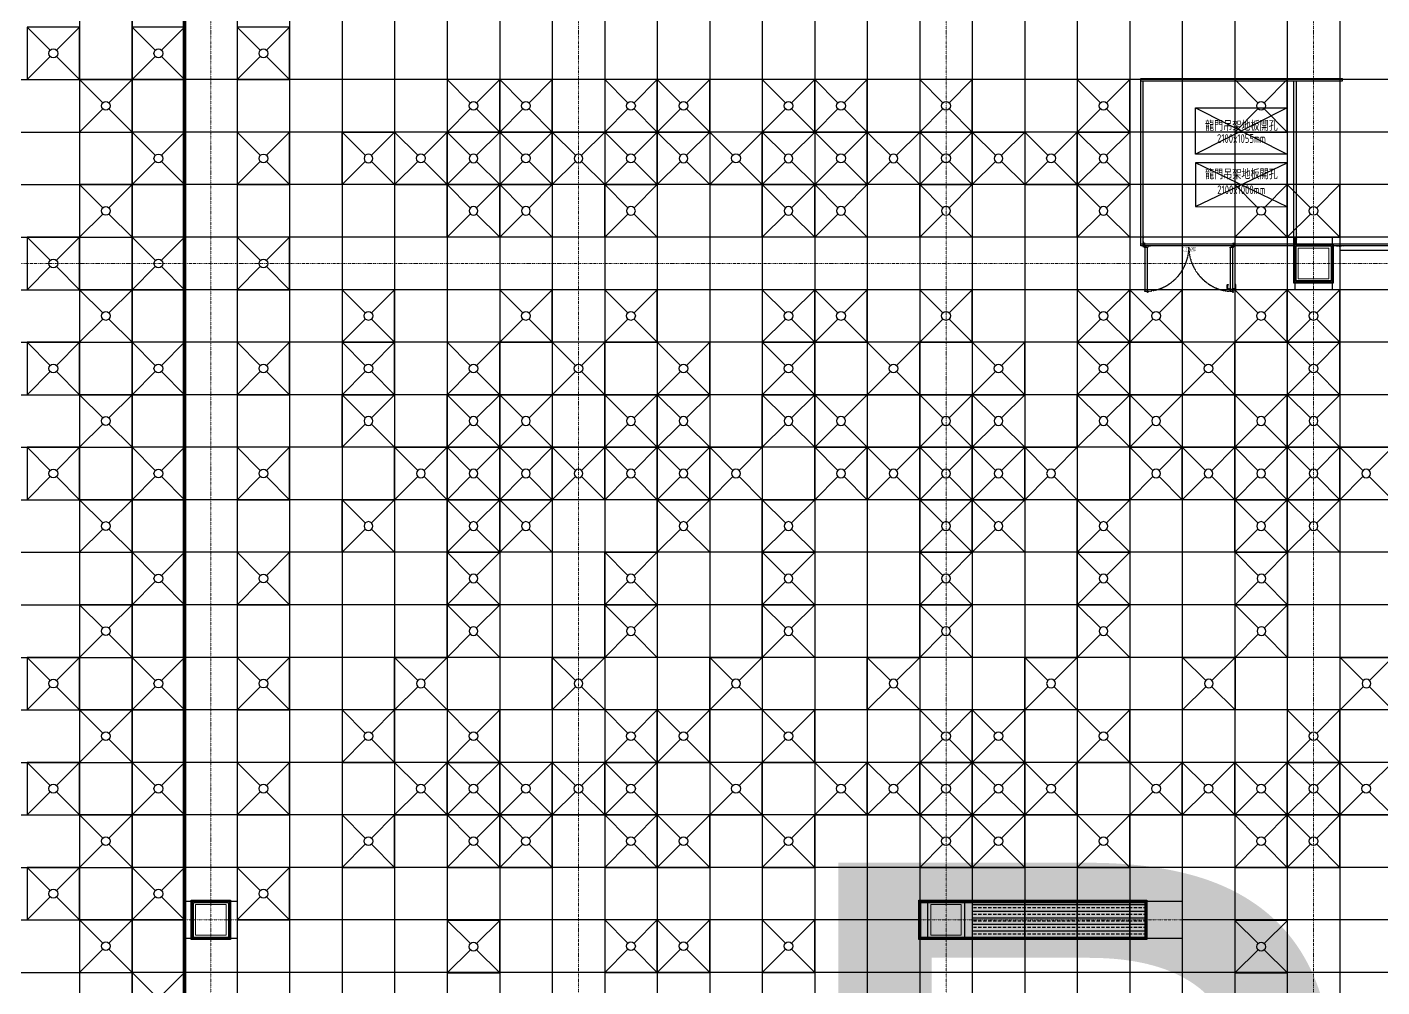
# Model space of a CAD drawing. Extents: x -32000 to 290600, y -111057 to 131250.
# Drawn here: x 172200 to 203161, y 58470 to 80400 of the extents above; entities that cross this region are included whole.
import ezdxf
from ezdxf.enums import TextEntityAlignment as Align

# ---------------------------------------------------------------- set-up
doc = ezdxf.new("R2010")
doc.units = 0
doc.header["$LTSCALE"] = 5
doc.linetypes.add('H12PL3$0$JJP_三點線', pattern=[0.9, 0.3, -0.15, 0, -0.15, 0, -0.15, 0, -0.15])
doc.linetypes.add('XFDP30$0$HIDDEN', pattern=[0.3, 0.2, -0.1])
for name, color, linetype in [('H12PL3$0$S-COL', 252, 'Continuous'), ('H12PL3$0$S-GRID', 252, 'Continuous'), ('XFDC30-200K$0$A-C-4500 (200K)', 139, 'Continuous'), ('XFDC30-200K$0$A-C-4500 (50K)', 9, 'Continuous'), ('XFDC30-50K$0$A-C-4500 (50K)', 9, 'Continuous'), ('XFDH30-200K$0$A-FFU-1200x1200_(200k)', 140, 'Continuous'), ('XFDH30-50K$0$A-DR (50k)', 8, 'Continuous'), ('XFDH30-50K$0$A-FFU-1200x1200_FAB B', 8, 'Continuous'), ('XFDP30$0$A-Door (50K)', 9, 'Continuous'), ('XFDP30$0$A-Floor Opening', 9, 'Continuous'), ('XFDP30$0$A-W-P1S (50K)', 9, 'Continuous'), ('XFDP30$0$A-W-P2D (50K)', 9, 'Continuous'), ('XFDP30$0$A-W-P2D_H-2.8m (50K)', 9, 'Continuous')]:
    doc.layers.add(name, color=color, linetype=linetype)
for name, color, linetype, plot in [('XFDC30-200K$0$A-Area (200K)', 171, 'Continuous', False), ('XFDC30-200K$0$A-Area (50K)', 170, 'Continuous', False), ('XFDP30-200K$0$A-Area (200K)', 7, 'Continuous', False)]:
    doc.layers.add(name, color=color, linetype=linetype, plot=plot)
doc.styles.add('DEF', font='ArialNova-Light.ttf')
doc.styles.add('XFDP30$0$AA-TXT', font='isocp.shx', dxfattribs={"width": 0.8, "bigfont": 'china.shx'})

# ---------------------------------------------------------------- blocks, each defined once
blk = doc.blocks.new('*U197')
blk.add_lwpolyline([(0, 0), (0, 3.775), (0.05, 3.775), (0.05, 0)], close=True)
at = {"color": 15, "style": 'XFDP30$0$AA-TXT', "width": 0.8}
for tag, p in [('編號', (0.035, 0.07)), ('高度', (0.065, 0.07))]:
    blk.add_attdef(tag, text='', height=0.025, rotation=90, dxfattribs=at).set_placement(p, align=Align.MIDDLE_LEFT)
blk = doc.blocks.new('*U196')
blk.add_lwpolyline([(0, 0), (0, 3.5), (0.05, 3.5), (0.05, 0)], close=True)
at = {"color": 15, "style": 'XFDP30$0$AA-TXT', "width": 0.8}
for tag, p in [('編號', (0.035, 0.07)), ('高度', (0.065, 0.07))]:
    blk.add_attdef(tag, text='', height=0.025, rotation=90, dxfattribs=at).set_placement(p, align=Align.MIDDLE_LEFT)
blk = doc.blocks.new('XFDP30$0$Door-D210')
for p, q in [((10, 104), (10.8, 104)), ((10, 99.1), (10, 104)), ((10.8, 99.1), (10, 99.1)), ((10.8, 104), (10.8, 99.1)), ((10.8, 102.7), (14.8, 102.7)), ((14.8, 100.5), (10.8, 100.5)), ((14.8, 102.7), (16.2, 102.6))]:
    blk.add_line(p, q)
for points in [[(4.2, 102.7), (0.2, 102.7), (-1.2, 102.6, 0.327495), (-2, 101.9, 0.089847), (-2.2, 91.2, 1.144881), (-0.3, 91.6, -0.137079), (-0.3, 99.9, -0.349357), (0.2, 100.5), (4.2, 100.5)], [(4.1, 106.6), (4.1, 108.4), (4.1, 106.6), (10.7, 106.6), (10.7, 106.5), (10.3, 106.5), (10.3, 105.4, -0.414214), (10.2, 105.3), (10, 105.3), (10, 105.4), (10.1, 105.4), (10.1, 106.4), (10, 106.4), (10, 5.5), (10.1, 5.5), (10.1, 6.5), (10, 6.5), (10, 6.6), (10.2, 6.6, -0.414214), (10.3, 6.5), (10.3, 5.4, -0.414214), (10.2, 5.3), (4.8, 5.3, -0.414214), (4.7, 5.4), (4.7, 6.5, -0.414214), (4.8, 6.6), (5, 6.6), (5, 6.5), (4.9, 6.5), (4.9, 5.5), (5, 5.5), (5, 106.4), (4.9, 106.4), (4.9, 105.4), (5, 105.4), (5, 105.3), (4.8, 105.3, -0.414214), (4.7, 105.4), (4.7, 106.4), (3.9, 106.4, -0.414214), (3.9, 106.4), (3.9, 108.6, -0.414214), (3.9, 108.7), (4.7, 108.7), (4.7, 108.4), (4.1, 108.4)], [(199.1, 106.6), (199.1, 108.4), (199.1, 106.6), (205.7, 106.6), (205.7, 106.5), (205.3, 106.5), (205.3, 105.4, -0.414214), (205.2, 105.3), (205, 105.3), (205, 105.4), (205.1, 105.4), (205.1, 106.4), (205, 106.4), (205, 5.5), (205.1, 5.5), (205.1, 6.5), (205, 6.5), (205, 6.6), (205.2, 6.6, -0.414214), (205.3, 6.5), (205.3, 5.4, -0.414214), (205.2, 5.3), (199.8, 5.3, -0.414214), (199.7, 5.4), (199.7, 6.5, -0.414214), (199.8, 6.6), (200, 6.6), (200, 6.5), (199.9, 6.5), (199.9, 5.5), (200, 5.5), (200, 106.4), (199.9, 106.4), (199.9, 105.4), (200, 105.4), (200, 105.3), (199.8, 105.3, -0.414214), (199.7, 105.4), (199.7, 106.4), (198.9, 106.4, -0.414214), (198.9, 106.4), (198.9, 108.6, -0.414214), (198.9, 108.7), (199.7, 108.7), (199.7, 108.4), (199.1, 108.4)], [(4.7, -2.1, 0.306748), (4.5, -1.7), (4.1, -1.7, 0.306748), (3.9, -2.1), (4, -2.1, -0.414214), (4.1, -2.2), (4.1, -2.2), (4, -2.2), (4, -2.9), (4.6, -2.9), (4.6, -2.2), (4.5, -2.2), (4.5, -2.2, -0.414214), (4.6, -2.1), (4.7, -2.1), (4.8, -2.1, -0.414214), (5, -2.3), (5, -2.9, -0.320245), (4.7, -3.4), (3, -4), (0.6, -4, -0.414214), (0, -3.4), (0, 3.4, -0.414214), (0.6, 4), (3, 4), (3, 0), (3, -1.4, 0.414214), (3.7, -2.1), (3.9, -2.1)], [(205.3, -2.1, -0.306748), (205.5, -1.7), (205.9, -1.7, -0.306748), (206.1, -2.1), (206, -2.1, 0.414214), (205.9, -2.2), (205.9, -2.2), (206, -2.2), (206, -2.9), (205.4, -2.9), (205.4, -2.2), (205.5, -2.2), (205.5, -2.2, 0.414214), (205.4, -2.1), (205.3, -2.1), (205.2, -2.1, 0.414214), (205, -2.3), (205, -2.9, 0.320245), (205.3, -3.4), (207, -4), (209.4, -4, 0.414214), (210, -3.4), (210, 3.4, 0.414214), (209.4, 4), (207, 4), (207, 0), (207, -1.4, -0.414214), (206.3, -2.1), (206.1, -2.1)]]:
    blk.add_lwpolyline(points, format="xyb")
blk.add_lwpolyline([(5, 99.1), (5, 104), (4.2, 104), (4.2, 99.1)], close=True)
at = {"ltscale": 500}
for points in [[(3.3, 0.1), (3.3, 4.6), (3, 4.6), (3, 0.1)], [(8.5, 5.3), (4, 5.3), (4, 5.5), (8.5, 5.5)], [(201.5, 5.3), (206, 5.3), (206, 5.5), (201.5, 5.5)], [(206.7, 0.1), (206.7, 4.6), (207, 4.6), (207, 0.1)]]:
    blk.add_lwpolyline(points, close=True, dxfattribs=at)
at = {"linetype": 'XFDP30$0$HIDDEN', "ltscale": 0.1}
for centre, start, end in [((3.5, 5.1), 0, 85.2787), ((206.5, 5.1), 95.1453, 180)]:
    blk.add_arc(centre, 101.5, start, end, dxfattribs=at)
at = {"extrusion": (0, 0, -1)}
for centre, major_axis, start_param, end_param in [((14.7, 99.9), (-0.417, 0.417), 0.901482, 2.245889), ((0.4, 95.8), (10.9, 10.9), 0.51383, 1.058752), ((16.1, 101.7), (-0.624, 0.624), 0.866962, 2.13291), ((-12.5, 95.9), (21.3, 21.3), 0.585307, 0.943734), ((16.2, 91.3), (0.707, 0.707), 0.872811, 4.284184)]:
    blk.add_ellipse(centre, major_axis=major_axis, ratio=1, start_param=start_param, end_param=end_param, dxfattribs=at)
at = {"ltscale": 500, "extrusion": (0, 0, -1)}
blk.add_ellipse((3.5, 5.1), major_axis=(0.495, 0.495), ratio=1, start_param=3.926991, end_param=10.210176, dxfattribs=at)
at = {"ltscale": 500}
blk.add_ellipse((206.5, 5.1), major_axis=(-0.495, 0.495), ratio=1, start_param=3.926991, end_param=10.210176, dxfattribs=at)
at = {"color": 9, "style": 'XFDP30$0$AA-TXT', "width": 0.45}
blk.add_attdef('210X000', text='', height=10, dxfattribs=at).set_placement((105, 10.1), align=Align.MIDDLE)
blk = doc.blocks.new('*U198')
blk.add_lwpolyline([(0, 0), (0, 3.725), (0.05, 3.725), (0.05, 0)], close=True)
at = {"color": 15, "style": 'XFDP30$0$AA-TXT', "width": 0.8}
for tag, p in [('編號', (0.035, 0.07)), ('高度', (0.065, 0.07))]:
    blk.add_attdef(tag, text='', height=0.025, rotation=90, dxfattribs=at).set_placement(p, align=Align.MIDDLE_LEFT)
blk = doc.blocks.new('*U193')
blk.add_lwpolyline([(0, 0), (0, 7.5), (0.05, 7.5), (0.05, 0)], close=True)
at = {"color": 15, "style": 'XFDP30$0$AA-TXT', "width": 0.8}
for tag, p in [('編號', (0.035, 0.07)), ('高度', (0.065, 0.07))]:
    blk.add_attdef(tag, text='', height=0.025, rotation=90, dxfattribs=at).set_placement(p, align=Align.MIDDLE_LEFT)
blk = doc.blocks.new('XFDP30')
at = {"layer": 'XFDP30$0$A-Floor Opening'}
for p, q in [((201000, 78556), (198900, 77500)), ((198900, 78556), (201000, 77500)), ((201000, 76294, 0), (198900, 77300)), ((198900, 76300), (201000, 77300))]:
    blk.add_line(p, q, dxfattribs=at)
for points in [[(198900, 78556), (201000, 78556), (201000, 77500), (198900, 77500)], [(198900, 76300), (201000, 76294), (201000, 77300), (198900, 77300)]]:
    blk.add_lwpolyline(points, close=True, dxfattribs=at)
at = {"layer": 'XFDP30$0$A-W-P1S (50K)'}
for points in [[(201150, 75450), (202050, 75450), (202050, 74550), (201150, 74550)], [(201200, 75400), (202000, 75400), (202000, 74600), (201200, 74600)], [(175950, 60450), (176850, 60450), (176850, 59550), (175950, 59550)], [(176000, 60400), (176800, 60400), (176800, 59600), (176000, 59600)], [(192575, 60450), (197790, 60450), (197790, 59550), (192575, 59550)], [(192625, 60400), (197740, 60400), (197740, 59600), (192625, 59600)]]:
    blk.add_lwpolyline(points, close=True, dxfattribs=at)
at = {"layer": 'XFDP30$0$A-W-P2D (50K)'}
for p, q in [((175775, 3025, 0), (175775, 86190)), ((175825, 3025, 0), (175825, 86190)), ((197650, 79225), (202260, 79225, 0)), ((197650, 79175), (197650, 79225)), ((197650, 79175), (202260, 79175, 0)), ((202260, 79175, 0), (202260, 79225, 0))]:
    blk.add_line(p, q, dxfattribs=at)
at = {"layer": 'XFDP30$0$A-Door (50K)'}
ref = blk.add_blockref('XFDP30$0$Door-D210', (199800, 75425), dxfattribs=dict(at, xscale=10, yscale=10, zscale=10, rotation=180))
ref.add_attrib('210X000', 'D_210x200', dxfattribs={"layer": '0', "color": 9, "height": 100, "rotation": 180, "style": 'XFDP30$0$AA-TXT', "text_generation_flag": 6, "width": 0.45}).set_placement((198750, 75324), align=Align.MIDDLE)
at = {"layer": 'XFDP30$0$A-W-P2D_H-2.8m (50K)'}
ref = blk.add_blockref('*U197', (197650, 75400), dxfattribs=dict(at, xscale=1000, yscale=1000, zscale=1000))
ref.add_attrib('高度', 'WALL H=2.8m', dxfattribs={"layer": '0', "color": 15, "height": 25, "rotation": 90, "style": 'XFDP30$0$AA-TXT', "width": 0.8}).set_placement((197715, 75470), align=Align.MIDDLE_LEFT)
ref = blk.add_blockref('*U198', (201150, 75450), dxfattribs=dict(at, xscale=1000, yscale=1000, zscale=1000))
ref.add_attrib('高度', 'WALL H=2.8m', dxfattribs={"layer": '0', "color": 15, "height": 25, "rotation": 90, "style": 'XFDP30$0$AA-TXT', "width": 0.8}).set_placement((201215, 75520), align=Align.MIDDLE_LEFT)
ref = blk.add_blockref('*U196', (197650, 75450), dxfattribs=dict(at, xscale=1000, yscale=1000, zscale=1000, rotation=270))
ref.add_attrib('高度', 'WALL H=2.8m', dxfattribs={"layer": '0', "color": 15, "height": 25, "style": 'XFDP30$0$AA-TXT', "width": 0.8}).set_placement((197720, 75385), align=Align.MIDDLE_LEFT)
ref = blk.add_blockref('*U193', (202050, 75450), dxfattribs=dict(at, xscale=1000, yscale=1000, zscale=1000, rotation=270))
ref.add_attrib('高度', 'WALL H=2.8m', dxfattribs={"layer": '0', "color": 15, "height": 25, "style": 'XFDP30$0$AA-TXT', "width": 0.8}).set_placement((202120, 75385), align=Align.MIDDLE_LEFT)
at = {"layer": 'XFDP30$0$A-Floor Opening', "style": 'XFDP30$0$AA-TXT', "width": 0.8}
for s, p in [('龍門吊架地板開孔', (199950, 78133)), ('2100x1055mm', (199950, 77854)), ('龍門吊架地板開孔', (199950, 77027)), ('2100x1000mm', (199950, 76683))]:
    blk.add_text(s, height=200, dxfattribs=at).set_placement(p, align=Align.MIDDLE_CENTER)
blk = doc.blocks.new('XFDP30-200K')
at = {"layer": 'XFDP30-200K$0$A-Area (200K)'}
blk.add_lwpolyline([(174600, 89650), (43650, 89650), (43650, 85450), (18450, 85450), (18450, 60390), (23000, 60390), (23000, 55815), (18449, 55815), (18449, 350), (127550, 350), (127550, -2100), (150850, -2100), (150850, 350), (174600, 350)], close=True, dxfattribs=at)
blk = doc.blocks.new('H12PL3')
at = {"layer": 'H12PL3$0$S-COL', "lineweight": 0, "flags": 128}
for points in [[(201250, 74650), (201950, 74650), (201950, 75350), (201250, 75350)], [(176050, 59650), (176750, 59650), (176750, 60350), (176050, 60350)], [(192850, 59650), (193550, 59650), (193550, 60350), (192850, 60350)]]:
    blk.add_lwpolyline(points, close=True, dxfattribs=at)
at = {"layer": 'H12PL3$0$S-GRID', "linetype": 'H12PL3$0$JJP_三點線', "lineweight": 0}
for p, q in [((176400, 128250), (176400, -28000)), ((184800, 128250), (184800, -28000)), ((193200, 128250), (193200, -28000)), ((201600, 128250), (201600, -28000)), ((-29000, 75000), (289600, 75000)), ((-29000, 60000), (289600, 60000))]:
    blk.add_line(p, q, dxfattribs=at)
for name in ['XFDP30-200K', 'XFDP30']:
    blk.add_blockref(name, (0, 0))
blk = doc.blocks.new('XFDH30-200K$0$FFU-1212')
for p, q in [((0, 120), (52.9, 67.1)), ((67.1, 67.1), (120, 120)), ((0, 0), (52.9, 52.9)), ((67.1, 52.9), (120, 0))]:
    blk.add_line(p, q)
blk.add_lwpolyline([(0, 0), (120, 0), (120, 120), (0, 120)], close=True)
blk.add_circle((60, 60), 10)
blk = doc.blocks.new('XFDH30-200K')
at = {"layer": 'XFDH30-200K$0$A-FFU-1200x1200_(200k)', "xscale": 10, "yscale": 10, "zscale": 10, "rotation": 90.00000000000001}
for p in [(173400, 79200, 0), (175800, 79200, 0), (174600, 78000, 0), (175800, 76800, 0), (174600, 75600, 0), (173400, 74400, 0), (175800, 74400, 0), (174600, 73200, 0), (173400, 72000, 0), (175800, 72000), (174600, 70800, 0), (173400, 69600, 0), (175800, 69600, 0), (174600, 68400, 0), (175800, 67200), (174600, 66000, 0), (173400, 64800, 0), (175800, 64800, 0), (174600, 63600, 0), (173400, 62400, 0), (175800, 62400, 0), (174600, 61200, 0), (173400, 60000, 0), (175800, 60000, 0), (174600, 58800, 0), (175800, 57600)]:
    blk.add_blockref('XFDH30-200K$0$FFU-1212', p, dxfattribs=at)
blk = doc.blocks.new('XFDC30-50K')
at = {"layer": 'XFDC30-50K$0$A-C-4500 (50K)', "ltscale": 0.3}
for p, q in [((174600, 87000, 0), (174600, 3000, 0)), ((175800, 87000, 0), (175800, 3000, 0)), ((186600, 87000, 0), (186600, 3000)), ((187800, 87000, 0), (187800, 3000)), ((189000, 87000, 0), (189000, 3000)), ((197400, 87000, 0), (197400, 3000, 0)), ((198600, 87000, 0), (198600, 3000, 0)), ((199800, 87000, 0), (199800, 3000, 0)), ((201000, 87000, 0), (201000, 3000, 0)), ((202200, 87000, 0), (202200, 3000, 0)), ((177000, 86215, 0), (177000, -275, 0)), ((178200, 86215, 0), (178200, -275, 0)), ((179400, 86215, 0), (179400, -275, 0)), ((180600, 86215, 0), (180600, 3000, 0)), ((181800, 86215, 0), (181800, 3000, 0)), ((183000, 86215, 0), (183000, 3000, 0)), ((184200, 86215, 0), (184200, 3000, 0)), ((185400, 86215, 0), (185400, 3000, 0)), ((190200, 85875), (190200, 3000, 0)), ((191400, 85875), (191400, 3000, 0)), ((192600, 85875), (192600, 3000, 0)), ((193800, 85875), (193800, 3000)), ((195000, 85875), (195000, 3000)), ((196200, 85875), (196200, 3000)), ((243000, 79200), (174600, 79200)), ((243000, 78000), (174600, 78000)), ((243000, 76800), (174600, 76800)), ((243000, 75600), (174600, 75600)), ((201175, 75600), (201175, 74400)), ((202025, 75600), (202025, 74400)), ((202025, 75425), (201175, 75425)), ((202200, 75300), (209575, 75300, 0)), ((243000, 74400), (174600, 74400)), ((202025, 74575), (201175, 74575)), ((243000, 73200), (174600, 73200)), ((243000, 72000), (174600, 72000)), ((243000, 70800), (174600, 70800)), ((243000, 69600), (174600, 69600)), ((243000, 68400), (174600, 68400)), ((243000, 67200), (174600, 67200)), ((243000, 66000), (174600, 66000)), ((243000, 64800), (174600, 64800)), ((243000, 63600), (174600, 63600)), ((243000, 62400), (174600, 62400)), ((243000, 61200), (174600, 61200)), ((177000, 60425), (175800, 60425)), ((175975, 60425), (175975, 59575)), ((176825, 60425), (176825, 59575)), ((198600, 60425), (192600, 60425)), ((192775, 60425), (192775, 59575)), ((193625, 60425), (193625, 59575)), ((197765, 60425), (197765, 59575)), ((175800, 60000), (174600, 60000)), ((192600, 60000), (177000, 60000)), ((209400, 60000), (198600, 60000)), ((177000, 59575), (175800, 59575)), ((198600, 59575), (192600, 59575)), ((243000, 58800), (174600, 58800))]:
    blk.add_line(p, q, dxfattribs=at)
blk = doc.blocks.new('XFDC30-200K')
at = {"layer": 'XFDC30-200K$0$A-Area (200K)', "elevation": 0}
blk.add_lwpolyline([(18450, 3000), (166200, 3000), (166200, 13200), (174600, 13200), (174600, 87000), (43650, 87000), (43650, 85450), (18450, 85450), (18450, 60340), (22950, 60340), (22950, 55865), (18449, 55865)], close=True, dxfattribs=at)
at = {"layer": 'XFDC30-200K$0$A-Area (50K)'}
blk.add_lwpolyline([(243151, 50025), (243151, 90350), (235625, 90350), (235625, 87000), (197025, 87000), (197025, 85950), (189375, 85950), (189375, 87050), (185250, 87050), (185250, 86290), (175950, 86290), (175950, 87000), (174600, 87000), (174600, 13200)], dxfattribs=at)
at = {"layer": 'XFDC30-200K$0$A-C-4500 (200K)', "ltscale": 0.3}
for p, q in [((173400, 87000), (173400, 13200)), ((18450, 79200), (174600, 79200)), ((18450, 78000), (174600, 78000)), ((18450, 76800), (174600, 76800)), ((18450, 75600), (174600, 75600)), ((18450, 74400), (174600, 74400)), ((18450, 73200), (174600, 73200)), ((18450, 72000), (174600, 72000)), ((18450, 70800), (174600, 70800)), ((18450, 69600), (174600, 69600)), ((18450, 68400), (174600, 68400)), ((18450, 67200), (174600, 67200)), ((18450, 66000), (174600, 66000)), ((18450, 64800), (174600, 64800)), ((18450, 63600), (174600, 63600)), ((18450, 62400), (174600, 62400)), ((18450, 61200), (174600, 61200)), ((23075, 60000), (174600, 60000)), ((23075, 58800), (174600, 58800))]:
    blk.add_line(p, q, dxfattribs=at)
at = {"layer": 'XFDC30-200K$0$A-C-4500 (50K)', "ltscale": 0.3}
for p, q in [((174600, 90153, 0), (174600, 3000, 0)), ((175800, 90153, 0), (175800, 3000, 0)), ((186600, 87000, 0), (186600, 3000)), ((187800, 87000, 0), (187800, 3000)), ((189000, 87000, 0), (189000, 3000)), ((197400, 87000, 0), (197400, 3000, 0)), ((198600, 87000, 0), (198600, 3000, 0)), ((199800, 87000, 0), (199800, 3000, 0)), ((201000, 87000, 0), (201000, 3000, 0)), ((202200, 87000, 0), (202200, 3000, 0)), ((177000, 86215, 0), (177000, -275, 0)), ((178200, 86215, 0), (178200, -275, 0)), ((179400, 86215, 0), (179400, -275, 0)), ((180600, 86215, 0), (180600, 3000, 0)), ((181800, 86215, 0), (181800, 3000, 0)), ((183000, 86215, 0), (183000, 3000, 0)), ((184200, 86215, 0), (184200, 3000, 0)), ((185400, 86215, 0), (185400, 3000, 0)), ((190200, 85875), (190200, 3000, 0)), ((191400, 85875), (191400, 3000, 0)), ((192600, 85875), (192600, 3000, 0)), ((193800, 85875), (193800, 3000)), ((195000, 85875), (195000, 3000)), ((196200, 85875), (196200, 3000)), ((243000, 79200), (174600, 79200)), ((243000, 78000), (174600, 78000)), ((243000, 76800), (174600, 76800)), ((243000, 75600), (174600, 75600)), ((201175, 75600), (201175, 74400)), ((202025, 75600), (202025, 74400)), ((202025, 75425), (201175, 75425)), ((202200, 75300), (209575, 75300, 0)), ((243000, 74400), (174600, 74400)), ((202025, 74575), (201175, 74575)), ((243000, 73200), (174600, 73200)), ((243000, 72000), (174600, 72000)), ((243000, 70800), (174600, 70800)), ((243000, 69600), (174600, 69600)), ((243000, 68400), (174600, 68400)), ((243000, 67200), (174600, 67200)), ((243000, 66000), (174600, 66000)), ((243000, 64800), (174600, 64800)), ((243000, 63600), (174600, 63600)), ((243000, 62400), (174600, 62400)), ((243000, 61200), (174600, 61200)), ((177000, 60425), (175800, 60425)), ((175975, 60425), (175975, 59575)), ((176825, 60425), (176825, 59575)), ((198600, 60425), (192600, 60425)), ((192775, 60425), (192775, 59575)), ((193625, 60425), (193625, 59575)), ((197765, 60425), (197765, 59575)), ((175800, 60000), (174600, 60000)), ((192600, 60000), (177000, 60000)), ((209400, 60000), (198600, 60000)), ((177000, 59575), (175800, 59575)), ((198600, 59575), (192600, 59575)), ((243000, 58800), (174600, 58800))]:
    blk.add_line(p, q, dxfattribs=at)
blk = doc.blocks.new('XFDH30-50K$0$FFU-1212')
for p, q in [((0, 120), (52.9, 67.1)), ((67.1, 67.1), (120, 120)), ((0, 0), (52.9, 52.9)), ((67.1, 52.9), (120, 0))]:
    blk.add_line(p, q)
blk.add_lwpolyline([(0, 0), (120, 0), (120, 120), (0, 120)], close=True)
blk.add_circle((60, 60), 10)
blk = doc.blocks.new('*U235')
h = blk.add_hatch()
h.set_pattern_fill('ANSI33', color=256, scale=60, angle=135, style=0)
h.set_pattern_definition([(180, (70, 35), (-3e-15, -15), []), (180, (62.5, 42.5), (-3e-15, -15), [7.5, -3.75])])
h.paths.add_polyline_path([(0, 85), (0, 0), (120, 0), (120, 80), (120, 80), (120, 85)])
blk.add_lwpolyline([(0, 85), (0, 0), (120, 0), (120, 80), (120, 80), (120, 85), (0, 85)])
blk = doc.blocks.new('*U236')
h = blk.add_hatch()
h.set_pattern_fill('ANSI33', color=256, scale=60, angle=135, style=0)
h.set_pattern_definition([(180, (-13.5, 35), (-3e-15, -15), []), (180, (-21, 42.5), (-3e-15, -15), [7.5, -3.75])])
h.paths.add_polyline_path([(0, 85), (0, 0), (36.5, 0), (36.5, 80), (36.5, 80), (36.5, 85)])
blk.add_lwpolyline([(0, 85), (0, 0), (36.5, 0), (36.5, 80), (36.5, 80), (36.5, 85), (0, 85)])
blk = doc.blocks.new('XFDH30-50K')
at = {"layer": 'XFDH30-50K$0$A-DR (50k)', "xscale": 10, "yscale": 10, "zscale": 10}
for name, p in [('*U235', (193800, 59575)), ('*U235', (195000, 59575)), ('*U235', (196200, 59575)), ('*U236', (197400, 59575))]:
    blk.add_blockref(name, p, dxfattribs=at)
at = {"layer": 'XFDH30-50K$0$A-FFU-1200x1200_FAB B', "yscale": 10, "zscale": 10}
for p, xscale, rotation in [((178200, 79200), 10, 90.00000000000001), ((183000, 78002), 10, 90.00000000000081), ((184200, 78002), 10, 90.00000000000081), ((186600, 78002), 10, 90.00000000000081), ((187800, 78002), 10, 90.00000000000081), ((190200, 78002), 10, 90.00000000000081), ((191400, 78002), 10, 90.00000000000081), ((193800, 78002), 10, 90.00000000000081), ((197400, 78002), 10, 90.00000000000081), ((201000, 78000), 10, 90.00000000000001), ((178200, 76800), 10, 90.00000000000001), ((180600, 78000), -10, 89.9999999999992), ((181800, 76802), 10, 90.00000000000081), ((183000, 78000), -10, 89.9999999999992), ((184200, 76802), 10, 90.00000000000081), ((185400, 78000), -10, 89.9999999999992), ((186600, 76802), 10, 90.00000000000081), ((187800, 78000), -10, 89.9999999999992), ((189000, 76802), 10, 90.00000000000081), ((190200, 78000), -10, 89.9999999999992), ((191400, 76802), 10, 90.00000000000081), ((192600, 78000), -10, 89.9999999999992), ((193800, 76802), 10, 90.00000000000081), ((195000, 78000), -10, 89.9999999999992), ((196200, 76802), 10, 90.00000000000081), ((197400, 78000), -10, 89.9999999999992), ((183000, 76800), -10, 89.9999999999992), ((184200, 76800), -10, 89.9999999999992), ((186600, 76800), -10, 89.9999999999992), ((190200, 76800), -10, 89.9999999999992), ((191400, 76800), -10, 89.9999999999992), ((193800, 76800), -10, 89.9999999999992), ((197400, 76800), -10, 89.9999999999992), ((201000, 75600), 10, 90.00000000000001), ((202200, 75600), 10, 90.00000000000001), ((178200, 74400), 10, 90.00000000000001), ((180600, 73200), 10, 90.00000000000081), ((184200, 73200), 10, 90.00000000000081), ((186600, 73200), 10, 90.00000000000081), ((190200, 73200), 10, 90.00000000000081), ((191400, 73200), 10, 90.00000000000081), ((193800, 73200), 10, 90.00000000000081), ((197400, 73200), 10, 90.00000000000081), ((198600, 73200), 10, 90.00000000000081), ((201000, 73200), 10, 90.00000000000081), ((202200, 73200), 10, 90.00000000000081), ((178200, 72000), 10, 90.00000000000001), ((180600, 72000), 10, 90.00000000000081), ((183000, 72000), 10, 90.00000000000081), ((185400, 72000), 10, 90.00000000000081), ((187800, 72000), 10, 90.00000000000081), ((190200, 72000), 10, 90.00000000000081), ((192600, 72000), 10, 90.00000000000081), ((195000, 72000), 10, 90.00000000000081), ((197400, 72000), 10, 90.00000000000081), ((199800, 72000), 10, 90.00000000000081), ((202200, 72000), 10, 90.00000000000081), ((180600, 72000), -10, 89.9999999999992), ((183000, 72000), -10, 89.9999999999992), ((184200, 72000), -10, 89.9999999999992), ((186600, 72000), -10, 89.9999999999992), ((187800, 72000), -10, 89.9999999999992), ((190200, 72000), -10, 89.9999999999992), ((191400, 72000), -10, 89.9999999999992), ((193800, 72000), -10, 89.9999999999992), ((195000, 72000), -10, 89.9999999999992), ((197400, 72000), -10, 89.9999999999992), ((198600, 72000), -10, 89.9999999999992), ((201000, 72000), -10, 89.9999999999992), ((202200, 72000), -10, 89.9999999999992), ((178200, 69600), 10, 90.00000000000001), ((181800, 70800), -10, 89.9999999999992), ((183000, 70800), -10, 89.9999999999992), ((184200, 70800), -10, 89.9999999999992), ((185400, 70800), -10, 89.9999999999992), ((186600, 70800), -10, 89.9999999999992), ((187800, 70800), -10, 89.9999999999992), ((189000, 70800), -10, 89.9999999999992), ((191400, 70800), -10, 89.9999999999992), ((192600, 70800), -10, 89.9999999999992), ((193800, 70800), -10, 89.9999999999992), ((195000, 70800), -10, 89.9999999999992), ((196200, 70800), -10, 89.9999999999992), ((198600, 70800), -10, 89.9999999999992), ((199800, 70800), -10, 89.9999999999992), ((201000, 70800), -10, 89.9999999999992), ((202200, 70800), -10, 89.9999999999992), ((203400, 70800), -10, 89.9999999999992), ((180600, 69600), -10, 89.9999999999992), ((183000, 69600), -10, 89.9999999999992), ((184200, 69600), -10, 89.9999999999992), ((187800, 69600), -10, 89.9999999999992), ((190200, 69600), -10, 89.9999999999992), ((193800, 69600), -10, 89.9999999999992), ((195000, 69600), -10, 89.9999999999992), ((197400, 69600), -10, 89.9999999999992), ((201000, 69600), -10, 89.9999999999992), ((202200, 69600), -10, 89.9999999999992), ((178200, 67200), 10, 90.00000000000001), ((183000, 68400), -10, 89.9999999999992), ((186600, 68400), -10, 89.9999999999992), ((190200, 68400), -10, 89.9999999999992), ((193800, 68400), -10, 89.9999999999992), ((197400, 68400), -10, 89.9999999999992), ((201007, 68400), -10, 89.9999999999992), ((183000, 67200), -10, 89.9999999999992), ((186600, 67200), -10, 89.9999999999992), ((190200, 67200), -10, 89.9999999999992), ((193800, 67200), -10, 89.9999999999992), ((197400, 67200), -10, 89.9999999999992), ((201007, 67200), -10, 89.9999999999992), ((178200, 64800), 10, 90.00000000000001), ((181800, 66000), -10, 89.9999999999992), ((185400, 66000), -10, 89.9999999999992), ((189000, 66000), -10, 89.9999999999992), ((192600, 66000), -10, 89.9999999999992), ((196200, 66000), -10, 89.9999999999992), ((199807, 66000), -10, 89.9999999999992), ((203407, 66000), -10, 89.9999999999992), ((180600, 63600), 10, 90.00000000000001), ((183000, 63600), 10, 90.00000000000001), ((186600, 63600), 10, 90.00000000000001), ((187800, 63600), 10, 90.00000000000001), ((190200, 63600), 10, 90.00000000000001), ((193800, 63600), 10, 90.00000000000001), ((195000, 63600), 10, 90.00000000000001), ((197400, 63600), 10, 90.00000000000001), ((202200, 63600), 10, 90.00000000000001), ((178200, 62400), 10, 90.00000000000001), ((181800, 62400), 10, 90.00000000000001), ((183000, 62400), 10, 90.00000000000001), ((184200, 62400), 10, 90.00000000000001), ((185400, 62400), 10, 90.00000000000001), ((186600, 62400), 10, 90.00000000000001), ((189000, 62400), 10, 90.00000000000001), ((191400, 62400), 10, 90.00000000000001), ((192600, 62400), 10, 90.00000000000001), ((193800, 62400), 10, 90.00000000000001), ((195000, 62400), 10, 90.00000000000001), ((196200, 62400), 10, 90.00000000000001), ((198600, 62400), 10, 90.00000000000001), ((199800, 62400), 10, 90.00000000000001), ((201000, 62400), 10, 90.00000000000001), ((202200, 62400), 10, 90.00000000000001), ((203400, 62400), 10, 90.00000000000001), ((180600, 61200), 10, 90.00000000000001), ((183000, 61200), 10, 90.00000000000001), ((184200, 61200), 10, 90.00000000000001), ((186600, 61200), 10, 90.00000000000001), ((187800, 61200), 10, 90.00000000000001), ((190200, 61200), 10, 90.00000000000001), ((193800, 61200), 10, 90.00000000000001), ((195000, 61200), 10, 90.00000000000001), ((197400, 61200), 10, 90.00000000000001), ((201000, 61200), 10, 90.00000000000001), ((202200, 61200), 10, 90.00000000000001), ((178200, 60000), 10, 90.00000000000001), ((183001, 58789), 10, 90.00000000000001), ((186600, 58800), 10, 90.00000000000001), ((187800, 58800), 10, 90.00000000000001), ((190200, 58800), 10, 90.00000000000001), ((201001, 58789), 10, 90.00000000000001)]:
    blk.add_blockref('XFDH30-50K$0$FFU-1212', p, dxfattribs=dict(at, xscale=xscale, rotation=rotation))

msp = doc.modelspace()

# ---------------------------------------------------------------- block references
for name in ['H12PL3', 'XFDC30-200K', 'XFDC30-50K', 'XFDH30-50K', 'XFDH30-200K']:
    msp.add_blockref(name, (0, 0))

# ---------------------------------------------------------------- texts
at = {"layer": 'DEFPOINTS', "color": 9, "style": 'DEF'}
msp.add_text('B', height=20000, dxfattribs=at).set_placement((196498, 51306), align=Align.MIDDLE)

doc.saveas('drawing.dxf')
